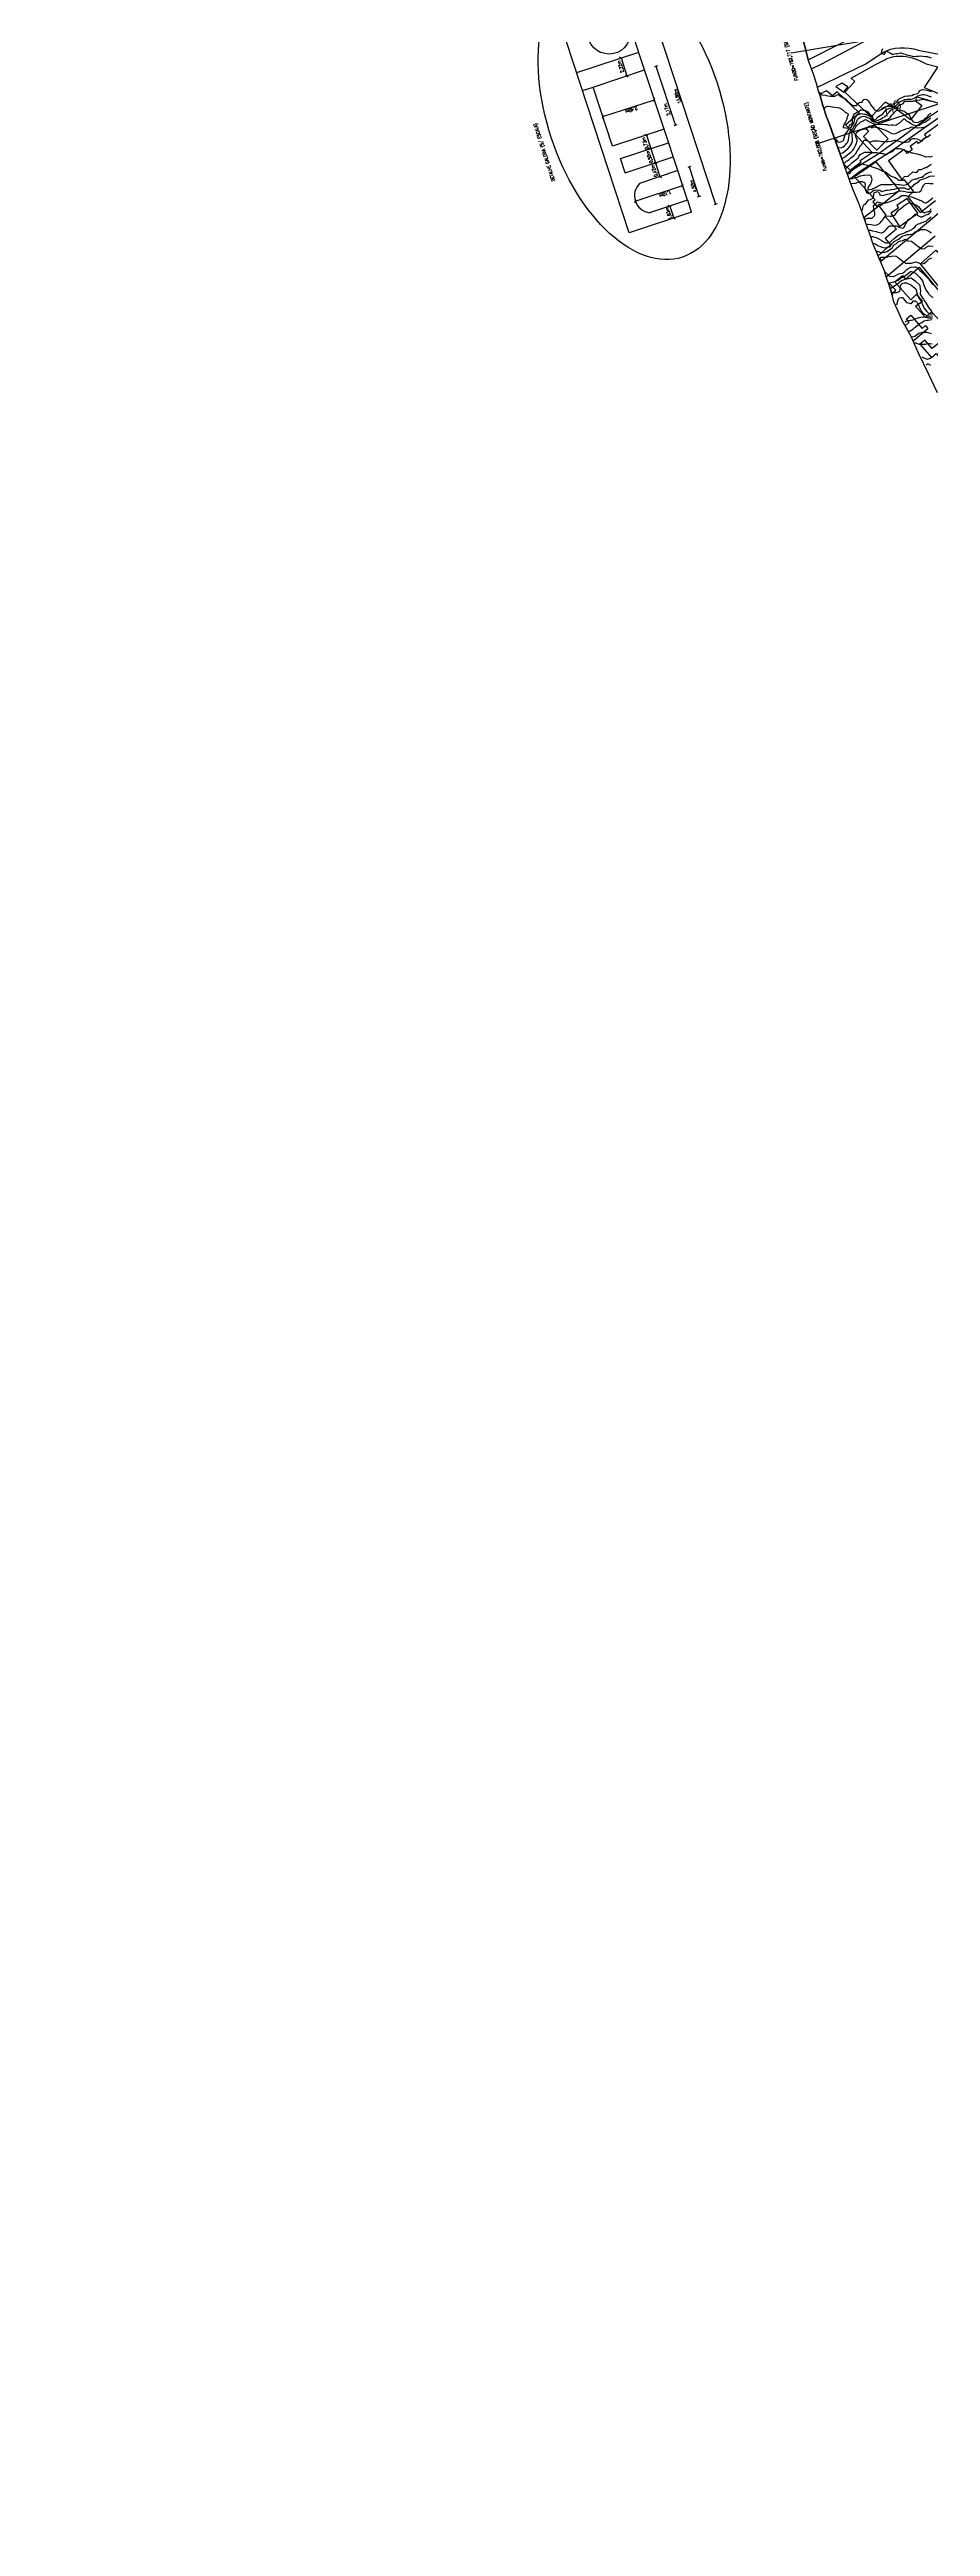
# Model space of a CAD drawing. Header units: metres. Extents: x 318500 to 325275, y 7408834 to 7428799.
# Drawn here: x 321011 to 321415, y 7422372 to 7423507 of the extents above; entities that cross this region are included whole.
import ezdxf
from ezdxf.enums import TextEntityAlignment as Align

# ---------------------------------------------------------------- set-up
doc = ezdxf.new("R2010")
doc.units = ezdxf.units.M
doc.header["$MEASUREMENT"] = 0
doc.linetypes.add('CONTINUO', pattern=[0])
for name, color, linetype in [('Area', 45, 'Continuous'), ('Cotas', 45, 'Continuous'), ('Curvas de Nivel 1m', 11, 'Continuous'), ('Curvas de Nivel 5m', 15, 'Continuous'), ('DETALHES', 45, 'Continuous'), ('Edificações', 30, 'Continuous'), ('TEXTO', 45, 'Continuous'), ('Vias Primárias', 230, 'Continuous'), ('Vias Secundárias', 230, 'Continuous')]:
    doc.layers.add(name, color=color, linetype=linetype)
doc.styles.add('ROMANS', font='romans', dxfattribs={"height": 0.2})
doc.styles.add('Style-STANDARD', font='STANDARD.shx')

msp = doc.modelspace()

# ---------------------------------------------------------------- linework, layer by layer
at = {"layer": 'Area'}
msp.add_lwpolyline([(321417.9, 7423349.4), (321413.8, 7423357.8), (321409.1, 7423367.6), (321405.9, 7423374.8), (321402.6, 7423380.9), (321401.8, 7423382.2), (321400.3, 7423385.7), (321397.9, 7423391.1), (321397.3, 7423393.6), (321395.5, 7423399.1), (321394.2, 7423402.9), (321393.6, 7423405.2), (321388.3, 7423417.8), (321387.5, 7423420.3), (321385.1, 7423427), (321382.2, 7423435.5), (321380.7, 7423438.7), (321379.1, 7423442.7), (321369.5, 7423469.2), (321367.9, 7423473.6), (321367, 7423475.8), (321365.3, 7423480.9), (321364.2, 7423485.3), (321363.3, 7423487.5), (321362.5, 7423491), (321361.3, 7423494.8), (321358.7, 7423501.8), (321357.8, 7423505.6), (321356.2, 7423511.5)], dxfattribs=at)
at = {"layer": 'Curvas de Nivel 1m', "flags": 128}
for points, elevation in [([(321392.6, 7423506.9), (321392.2, 7423505.8), (321392, 7423504.9), (321393.1, 7423504.4), (321393.6, 7423504.4), (321393.8, 7423504.9), (321394.3, 7423505.8), (321395.1, 7423505.5), (321396.3, 7423504.9), (321397.1, 7423504.5), (321397.5, 7423504.5), (321399.1, 7423504.7), (321399.2, 7423504.7), (321399.6, 7423504.8), (321400.9, 7423505), (321401.1, 7423505), (321401.8, 7423504.8), (321403.1, 7423504.4), (321403.6, 7423504.2), (321405.1, 7423503.9), (321406.2, 7423503.6), (321407.1, 7423503.4), (321408.3, 7423503.5), (321409.1, 7423503.6), (321410.1, 7423503.7), (321411.1, 7423503.6), (321412.3, 7423503.4), (321413.1, 7423503.3), (321414.9, 7423502.8)], 768), ([(321363.7, 7423487.1), (321364.5, 7423486.1), (321364.9, 7423485.8), (321366.6, 7423485.6), (321366.9, 7423485.5), (321368.9, 7423485.2), (321370.9, 7423485.2), (321372.2, 7423485.9), (321372.9, 7423485.6), (321373.5, 7423485.2), (321374.3, 7423484.6), (321374.9, 7423484.4), (321375.7, 7423484), (321376.6, 7423483.1), (321376.8, 7423482.8), (321378.8, 7423481.1), (321378.8, 7423481), (321378.9, 7423481), (321380.8, 7423480.9), (321380.9, 7423481), (321380.9, 7423481.1), (321381.8, 7423482.1), (321382.8, 7423482.4), (321383.3, 7423482.5), (321383.7, 7423483), (321384.1, 7423483.7), (321384.9, 7423483.9), (321385.5, 7423483.7), (321386.1, 7423483), (321386.8, 7423482), (321387.5, 7423481), (321388.8, 7423479.2), (321389, 7423478.9), (321390.8, 7423478.4), (321391.9, 7423478.9), (321392.3, 7423479.4), (321392.8, 7423479.8), (321393.5, 7423480.2), (321394.8, 7423480.6), (321395.1, 7423480.6), (321396.8, 7423480.6), (321397, 7423480.6), (321397.2, 7423480.8), (321397.9, 7423481.8), (321398.8, 7423482.2), (321399.2, 7423482.4), (321399.5, 7423482.8), (321399.9, 7423483.7), (321400.9, 7423484.3), (321402, 7423484.8), (321402.6, 7423485.1), (321402.9, 7423485.2), (321404.3, 7423485.3), (321404.9, 7423485.3), (321406.1, 7423485.5), (321406.9, 7423485.9), (321407.4, 7423486.2), (321408.9, 7423486.5), (321409.2, 7423486.7), (321409.8, 7423487.8), (321410.9, 7423488.2), (321411.3, 7423488.2), (321412.9, 7423488), (321413.8, 7423487.7), (321414.9, 7423487.3)], 769), ([(321371.2, 7423465.6), (321371.9, 7423464.6), (321372.6, 7423464.1), (321373.4, 7423464.3), (321374.6, 7423464.8), (321374.8, 7423464.9), (321374.9, 7423465.1), (321375, 7423465.5), (321375.4, 7423467.1), (321375.7, 7423468), (321376.6, 7423469.1), (321376.6, 7423469.1), (321376.7, 7423469.2), (321377.6, 7423470.2), (321378.4, 7423471.1), (321378.6, 7423471.2), (321378.7, 7423471.4), (321379.7, 7423473.1), (321379.9, 7423473.9), (321380.1, 7423475.1), (321380.3, 7423475.5), (321380.8, 7423476.2), (321381.3, 7423476.6), (321382.1, 7423477), (321382.8, 7423477.2), (321384.3, 7423477), (321384.8, 7423476.9), (321386.1, 7423476.3), (321386.8, 7423476), (321387.3, 7423475.6), (321387.5, 7423475), (321388, 7423474.2), (321388.7, 7423473.9), (321389.8, 7423473.9), (321390.7, 7423474.2), (321392, 7423474.9), (321392.7, 7423475.3), (321393.7, 7423475.9), (321394.8, 7423476.8), (321394.8, 7423476.8), (321394.8, 7423476.9), (321395.7, 7423477.9), (321396.6, 7423478.9), (321396.7, 7423478.9), (321396.8, 7423479), (321398.2, 7423479.5), (321398.8, 7423479.7), (321399.6, 7423480), (321400.2, 7423480.8), (321400.5, 7423481.2), (321400.8, 7423481.3), (321401.9, 7423481.7), (321402.7, 7423482.8), (321402.9, 7423482.9), (321403, 7423482.9), (321404.9, 7423482.9), (321406.6, 7423482.9), (321406.9, 7423483), (321407.3, 7423483.1), (321408.9, 7423483.4), (321409.8, 7423483.6), (321410.9, 7423483.8), (321411.9, 7423483.7), (321412.9, 7423483.4), (321414.4, 7423483.1), (321414.9, 7423483)], 771), ([(321372.4, 7423461.6), (321372.6, 7423461.5), (321374, 7423461.7), (321374.6, 7423462), (321375.2, 7423462.5), (321375.9, 7423463.1), (321376.2, 7423463.5), (321376.6, 7423464), (321377, 7423464.7), (321377.1, 7423465.1), (321377.3, 7423466.4), (321377.4, 7423467.1), (321377.6, 7423468.2), (321377.8, 7423469.1), (321378.1, 7423469.6), (321378.7, 7423470.1), (321379.2, 7423470.6), (321379.5, 7423471.1), (321380.7, 7423473), (321380.8, 7423473.1), (321381.3, 7423474.5), (321381.7, 7423475), (321382.3, 7423475.5), (321382.8, 7423475.8), (321383.8, 7423476), (321384.8, 7423475.9), (321385.4, 7423475.6), (321386.7, 7423475.1), (321386.8, 7423475), (321386.8, 7423475), (321387.6, 7423473.9), (321388.7, 7423473.4), (321390.5, 7423473.1), (321390.7, 7423473.2), (321391.2, 7423473.4), (321392.7, 7423473.9), (321394.3, 7423474.4), (321394.7, 7423474.5), (321395, 7423474.6), (321395.4, 7423474.9), (321396.1, 7423475.5), (321396.8, 7423476.4), (321397, 7423476.6), (321397.2, 7423476.8), (321398.8, 7423478.5), (321399, 7423478.6), (321400.3, 7423478.8), (321400.7, 7423478.9), (321400.8, 7423478.9), (321400.9, 7423478.9), (321401.1, 7423478.8), (321402.4, 7423478.4), (321402.8, 7423478.2), (321404.6, 7423476.9), (321404.8, 7423476.8), (321404.8, 7423476.7), (321404.8, 7423476.7), (321405.8, 7423474.7), (321406.7, 7423473.5), (321407.3, 7423473.3), (321408.7, 7423473.2), (321409.4, 7423473.4), (321410.7, 7423474), (321411.2, 7423474.2), (321411.9, 7423474.6), (321412.3, 7423475.1), (321412.8, 7423475.4), (321413.4, 7423476), (321413.9, 7423476.6), (321414.3, 7423477.1), (321414.8, 7423477.5)], 772), ([(321373.4, 7423459.1), (321373.5, 7423459.1), (321374.4, 7423459.3), (321374.5, 7423459.3), (321375.4, 7423460), (321376.5, 7423460.9), (321376.7, 7423461), (321376.8, 7423461.1), (321377.6, 7423462), (321378.3, 7423463.1), (321378.4, 7423463.3), (321378.6, 7423463.7), (321379, 7423464.7), (321379, 7423465.1), (321379, 7423465.5), (321378.8, 7423467.1), (321378.7, 7423469.1), (321378.7, 7423469.1), (321379.8, 7423469.9), (321380.4, 7423471.1), (321380.7, 7423471.6), (321382.3, 7423473), (321382.5, 7423473.3), (321382.7, 7423473.5), (321383.8, 7423473.9), (321384.7, 7423474.5), (321385.3, 7423474.4), (321386.7, 7423473.5), (321387, 7423473.3), (321387.7, 7423473), (321388.4, 7423472.7), (321388.7, 7423472.6), (321389.1, 7423472.5), (321390.7, 7423472.3), (321392.2, 7423472.4), (321392.7, 7423472.4), (321394.1, 7423472.3), (321394.7, 7423472.2), (321395.6, 7423472), (321396.7, 7423472.1), (321397.5, 7423472.1), (321398.7, 7423472), (321399.3, 7423472.2), (321400.3, 7423472.8), (321400.6, 7423473), (321400.7, 7423473.1), (321402.5, 7423474.8), (321402.7, 7423474.8), (321402.7, 7423474.8), (321402.8, 7423474.8), (321403.8, 7423473.8), (321404.7, 7423473.4), (321405.7, 7423472.7), (321406.7, 7423472.1), (321407.5, 7423471.9), (321408.7, 7423471.8), (321409.4, 7423472), (321410.5, 7423472.7), (321410.7, 7423472.8), (321412, 7423473.3), (321412.7, 7423473.7), (321413.9, 7423474.6), (321414.3, 7423475), (321414.8, 7423475.3)], 773), ([(321374.2, 7423456.8), (321374.6, 7423456.9), (321374.6, 7423456.9), (321374.7, 7423457), (321374.9, 7423457.1), (321375.9, 7423457.8), (321376.5, 7423458.2), (321377, 7423458.6), (321377.6, 7423459.1), (321378.1, 7423459.5), (321378.5, 7423459.9), (321379.1, 7423460.5), (321379.5, 7423461.1), (321380.5, 7423463), (321380.5, 7423463.1), (321380.5, 7423463.1), (321380.6, 7423463.2), (321381, 7423464.7), (321381, 7423465.1), (321381, 7423465.5), (321380.6, 7423466.2), (321380.4, 7423466.8), (321380.3, 7423467.1), (321380.3, 7423467.4), (321380.6, 7423468.2), (321381, 7423468.7), (321381.4, 7423469), (321382.2, 7423469.6), (321382.7, 7423469.8), (321383.6, 7423470.1), (321384.7, 7423470.3), (321385.2, 7423470.5), (321386.3, 7423471), (321386.7, 7423471.1), (321386.8, 7423471.1), (321388.7, 7423471.1), (321390.5, 7423470.9), (321390.7, 7423470.9), (321390.7, 7423470.9), (321392.7, 7423470.1), (321394, 7423469.6), (321394.7, 7423469.3), (321395.5, 7423468.9), (321396.7, 7423468.3), (321397.8, 7423468), (321398.7, 7423468.1), (321400, 7423468.8), (321400.4, 7423469.1), (321400.7, 7423469.2), (321401.8, 7423469.6), (321402.7, 7423470), (321403.3, 7423470.2), (321404.7, 7423470.6), (321404.8, 7423470.6), (321405, 7423470.7), (321406.3, 7423471.1), (321406.7, 7423471), (321408.6, 7423470.7), (321408.7, 7423470.7), (321410.6, 7423470.8), (321410.7, 7423470.8), (321412.2, 7423471.1), (321412.7, 7423471.4), (321413.3, 7423472), (321414.3, 7423472.6), (321414.7, 7423472.9)], 774), ([(321376, 7423452.1), (321376.1, 7423452.1), (321376.4, 7423452.7), (321376.6, 7423452.9), (321376.8, 7423453.1), (321377.7, 7423453.8), (321378.5, 7423454.5), (321378.8, 7423454.7), (321379.2, 7423455.1), (321380.5, 7423456.1), (321381.5, 7423457), (321381.9, 7423457.6), (321382.5, 7423458.5), (321382.8, 7423458.7), (321383.4, 7423459), (321384.2, 7423459.4), (321384.5, 7423459.5), (321386, 7423459.5), (321386.5, 7423459.5), (321388.1, 7423459.4), (321388.5, 7423459.4), (321390.1, 7423459.4), (321390.5, 7423459.3), (321392.4, 7423459), (321392.5, 7423459), (321393, 7423458.9), (321394.5, 7423458.5), (321394.8, 7423458.6), (321395.1, 7423458.9), (321396, 7423459.4), (321396.5, 7423459.6), (321397.4, 7423460), (321398.1, 7423460.8), (321398.6, 7423461.2), (321399.1, 7423461.3), (321400.6, 7423461.3), (321402.2, 7423460.8), (321402.6, 7423460.6), (321402.9, 7423460.4), (321404.5, 7423459.8), (321406, 7423459.3), (321406.5, 7423459.2), (321408.4, 7423458.8), (321408.5, 7423458.8), (321409.1, 7423458.7), (321410.5, 7423458.2), (321411.3, 7423457.9), (321412.5, 7423457.5), (321413.6, 7423457.6), (321414.5, 7423457.5), (321415.5, 7423457.7)], 776), ([(321376.8, 7423449.8), (321377.1, 7423449.7), (321377.7, 7423449.8), (321378.4, 7423450.8), (321378.7, 7423451.1), (321379.6, 7423451.9), (321380.3, 7423453.1), (321380.4, 7423453.2), (321380.5, 7423453.2), (321381.9, 7423453.6), (321382.5, 7423454.1), (321383.2, 7423454.3), (321384.5, 7423453.9), (321385.9, 7423453.6), (321386.5, 7423453.4), (321387.5, 7423453), (321388.4, 7423452.7), (321388.8, 7423452.6), (321390.4, 7423452.1), (321392.2, 7423451.1), (321392.4, 7423451), (321392.7, 7423450.9), (321394, 7423450.5), (321394.4, 7423450.3), (321396.2, 7423448.9), (321396.4, 7423448.7), (321396.6, 7423448.6), (321398.4, 7423447.9), (321400.3, 7423446.8), (321400.4, 7423446.7), (321400.4, 7423446.7), (321401.2, 7423446.8), (321401.9, 7423447.2), (321402.4, 7423448.2), (321402.8, 7423448.4), (321404.4, 7423448.6), (321404.5, 7423448.6), (321404.6, 7423448.7), (321406.4, 7423450.4), (321406.6, 7423450.5), (321408.4, 7423450.3), (321408.7, 7423450.7), (321409.5, 7423451.6), (321410.4, 7423451.7), (321411.2, 7423451.9), (321412.4, 7423452.6), (321412.5, 7423452.6), (321412.6, 7423452.6), (321413.8, 7423453.3), (321414.5, 7423453.7), (321415.1, 7423454)], 777), ([(321377.6, 7423447.5), (321378.3, 7423447.3), (321378.4, 7423447.3), (321379.7, 7423447.8), (321380.4, 7423448), (321381.2, 7423448.2), (321382.4, 7423448.7), (321382.7, 7423448.8), (321384, 7423449), (321384.3, 7423449.1), (321384.4, 7423449.1), (321384.5, 7423449.1), (321386.4, 7423449.2), (321386.6, 7423449.2), (321387.1, 7423449), (321387.7, 7423447.7), (321387.8, 7423447), (321387.5, 7423445.8), (321387.1, 7423445), (321386.3, 7423443.8), (321386, 7423443), (321386, 7423442.7), (321386.3, 7423442.4), (321388.2, 7423442.8), (321388.3, 7423442.9), (321388.4, 7423442.9), (321388.6, 7423442.9), (321389.7, 7423443.5), (321390.3, 7423443.9), (321392.1, 7423444.7), (321392.3, 7423444.8), (321394.3, 7423444.8), (321394.3, 7423444.8), (321394.4, 7423444.8), (321396.3, 7423444.8), (321397, 7423444.8), (321398.1, 7423445), (321398.3, 7423445), (321399.7, 7423444.8), (321400.3, 7423444.7), (321400.3, 7423444.7), (321400.4, 7423444.7), (321402.3, 7423444.5), (321403.7, 7423444.7), (321404.1, 7423445), (321404.3, 7423445.2), (321405.2, 7423445.9), (321406.1, 7423446.7), (321406.2, 7423446.9), (321406.4, 7423446.9), (321407.8, 7423447.3), (321408.4, 7423447.4), (321409.3, 7423447.8), (321410.4, 7423448.1), (321410.8, 7423448.2), (321411.4, 7423448.6), (321412.4, 7423449.5), (321413.1, 7423449.9), (321414.4, 7423450.4), (321415.2, 7423450.6)], 778), ([(321378.3, 7423445.2), (321378.3, 7423445.2), (321380, 7423445.4), (321380.3, 7423445.4), (321381.5, 7423445.9), (321382.4, 7423446.1), (321383.3, 7423446.1), (321384.4, 7423445.7), (321384.8, 7423445), (321384.6, 7423443.3), (321384.6, 7423443), (321385, 7423441.7), (321385.5, 7423441), (321386.3, 7423440.6), (321387.1, 7423441), (321388.3, 7423441.8), (321389.2, 7423442.1), (321390.3, 7423442.3), (321391.4, 7423442.1), (321392.3, 7423441.6), (321393.4, 7423441.8), (321394.3, 7423442.1), (321395, 7423442.2), (321396.3, 7423442.4), (321396.7, 7423442.5), (321398.3, 7423442.7), (321398.4, 7423442.8), (321398.5, 7423442.8), (321400.3, 7423443.3), (321401.8, 7423443.3), (321402.3, 7423443.2), (321402.8, 7423443.2), (321403.9, 7423442.7), (321404.3, 7423442.6), (321404.8, 7423442.7), (321406.3, 7423443.8), (321406.8, 7423444.3), (321407.1, 7423444.7), (321407.7, 7423445.3), (321408.4, 7423445.6), (321409.1, 7423446), (321409.8, 7423446.7), (321410.1, 7423446.9), (321410.4, 7423447), (321411.6, 7423447.4), (321412.4, 7423447.7), (321413.1, 7423447.9), (321414.4, 7423448.6), (321414.4, 7423448.6), (321414.4, 7423448.6), (321416.4, 7423448.7)], 779), ([(321384.8, 7423429), (321385.1, 7423429.1), (321385.8, 7423429.3), (321386.1, 7423429.4), (321387.8, 7423429.3), (321388.1, 7423429.5), (321388.8, 7423430.3), (321389.2, 7423430.9), (321389.1, 7423432), (321388.8, 7423432.9), (321388.5, 7423434.7), (321388.5, 7423434.9), (321389.3, 7423435.8), (321390.2, 7423436.7), (321390.4, 7423436.8), (321392.2, 7423436.3), (321392.9, 7423436.2), (321394.2, 7423436.4), (321394.6, 7423436.5), (321395.7, 7423436.9), (321396.1, 7423437), (321396.2, 7423437), (321396.5, 7423437.1), (321398.2, 7423437.7), (321400, 7423438.6), (321400.3, 7423438.7), (321400.3, 7423438.8), (321400.3, 7423438.8), (321401.4, 7423439.7), (321402.3, 7423439.8), (321403.4, 7423439.7), (321404.3, 7423439.5), (321405.9, 7423439.1), (321406.3, 7423439), (321407.1, 7423438.7), (321408.3, 7423438.2), (321409.3, 7423437.7), (321410.2, 7423437.4), (321410.8, 7423437.2), (321411.8, 7423436.6), (321412.2, 7423436.4), (321412.5, 7423436.4), (321413, 7423436.6), (321413.7, 7423437.1), (321414.2, 7423437.5), (321415.7, 7423438.6)], 781), ([(321385.6, 7423426.6), (321386.1, 7423426.6), (321387.5, 7423426.4), (321388.1, 7423426.3), (321388.9, 7423426.1), (321390.1, 7423426.3), (321391.3, 7423426.9), (321391.7, 7423427.3), (321392.1, 7423427.8), (321392.6, 7423428.4), (321393, 7423428.9), (321393.5, 7423429.5), (321394.1, 7423430.2), (321394.6, 7423430.4), (321396.2, 7423430.3), (321396.8, 7423430.2), (321398.2, 7423430.7), (321398.2, 7423430.7), (321398.3, 7423430.8), (321398.6, 7423431.2), (321399.8, 7423432.8), (321399.9, 7423433), (321400.2, 7423433.2), (321401.1, 7423433.8), (321402.2, 7423434.7), (321402.3, 7423434.7), (321402.3, 7423434.8), (321403.4, 7423435.6), (321404.2, 7423436.2), (321404.6, 7423436.3), (321406.2, 7423436.1), (321407.2, 7423435.8), (321408.2, 7423435.3), (321409.1, 7423434.7), (321410.2, 7423433.2), (321410.5, 7423432.7), (321411.4, 7423431.9), (321412.2, 7423431.9), (321412.7, 7423432.1), (321414.2, 7423432.5), (321414.3, 7423432.6), (321415, 7423433.8)], 782), ([(321386.4, 7423423.9), (321386.6, 7423423.9), (321387.2, 7423423.8), (321388.1, 7423423.6), (321389.8, 7423423.2), (321390.1, 7423423.1), (321390.8, 7423422.9), (321392, 7423422.6), (321392.4, 7423422.6), (321393, 7423422.9), (321393.6, 7423423.3), (321394.1, 7423423.8), (321394.6, 7423424.4), (321395, 7423424.9), (321395.5, 7423425.5), (321396.1, 7423425.9), (321397.2, 7423425.9), (321398.1, 7423425.9), (321399, 7423425.8), (321400.1, 7423425.3), (321401.9, 7423424.8), (321402.1, 7423424.7), (321402.1, 7423424.7), (321402.2, 7423424.8), (321402.5, 7423425.1), (321403.4, 7423426.8), (321403.7, 7423427.2), (321404.1, 7423428.3), (321404.3, 7423428.6), (321404.5, 7423428.7), (321405.6, 7423429.3), (321406.1, 7423429.6), (321406.7, 7423430.2), (321407.1, 7423430.7), (321407.6, 7423431.2), (321408.2, 7423431.4), (321408.4, 7423431), (321408.6, 7423430.7), (321410.1, 7423429.9), (321410.8, 7423430), (321412, 7423430.6), (321412.2, 7423430.7), (321413.6, 7423431.2), (321414.2, 7423431.6), (321415.1, 7423432.6)], 783), ([(321387.3, 7423421), (321388, 7423421), (321388, 7423421), (321388.1, 7423420.9), (321390, 7423420.3), (321391, 7423419.9), (321392, 7423419.3), (321392.2, 7423419.1), (321392.4, 7423418.9), (321394, 7423418.1), (321394.9, 7423418), (321396, 7423418.3), (321396.3, 7423418.5), (321396.6, 7423418.8), (321398, 7423420), (321398.9, 7423420.8), (321399.5, 7423421.3), (321400, 7423421.6), (321400.9, 7423422), (321402, 7423422.4), (321402.4, 7423422.5), (321403, 7423422.8), (321403.6, 7423423.2), (321404.1, 7423423.3), (321405.1, 7423423.7), (321406.1, 7423424.2), (321406.4, 7423424.4), (321406.8, 7423424.7), (321407.4, 7423425.3), (321408.1, 7423426.1), (321409.1, 7423426.7), (321409.8, 7423426.9), (321410.1, 7423427), (321411.3, 7423427.5), (321412.1, 7423427.8), (321412.7, 7423428), (321413.3, 7423428.6), (321413.7, 7423429.1), (321414.1, 7423429.4), (321414.9, 7423429.9)], 784), ([(321390.3, 7423414), (321390.3, 7423414.2), (321390.7, 7423414.1), (321391.9, 7423413.7), (321392.7, 7423413.6), (321393.9, 7423413.8), (321394.7, 7423414.1), (321395.9, 7423414.9), (321395.9, 7423414.9), (321395.9, 7423414.9), (321397.1, 7423415.7), (321397.7, 7423416.8), (321397.8, 7423417), (321398, 7423417.1), (321399.1, 7423417.7), (321400, 7423418.6), (321400.1, 7423418.7), (321400.4, 7423418.8), (321401.7, 7423419.1), (321402, 7423419.2), (321403, 7423419.7), (321404, 7423419.1), (321404.2, 7423419), (321406, 7423418.8), (321406.1, 7423418.7), (321408, 7423417.1), (321408.5, 7423416.7), (321410, 7423415.7), (321410.6, 7423415.3), (321412, 7423415.5), (321412.6, 7423416), (321413.6, 7423416.6), (321413.9, 7423416.7), (321414, 7423416.7), (321415.9, 7423416.6)], 786), ([(321392.1, 7423409.3), (321391.7, 7423411.2), (321391.9, 7423411.5), (321393.3, 7423411.5), (321393.9, 7423411.5), (321395.1, 7423411.6), (321395.9, 7423411.8), (321396.8, 7423412), (321397.9, 7423412.1), (321398.9, 7423411.9), (321399.9, 7423411.3), (321400.6, 7423410.8), (321401.9, 7423409.6), (321402.4, 7423409.3), (321403.4, 7423408.7), (321403.8, 7423408.6), (321403.9, 7423408.7), (321403.9, 7423408.7), (321405.9, 7423408.7), (321405.9, 7423408.7), (321406, 7423408.7), (321407.3, 7423409.2), (321407.9, 7423409.3), (321408.4, 7423409.2), (321409.6, 7423408.7), (321409.9, 7423408.5), (321410.1, 7423408.4), (321411.5, 7423408.6), (321411.9, 7423408.8), (321412.9, 7423409.6), (321413.9, 7423410.6), (321415.3, 7423411.2)], 787), ([(321393.9, 7423404.6), (321394, 7423404.5), (321395.8, 7423402.8), (321397.7, 7423402.7), (321397.8, 7423402.7), (321398, 7423402.8), (321399.8, 7423403.7), (321400.6, 7423404), (321401.8, 7423404.2), (321402.7, 7423404.8), (321403.2, 7423405.3), (321403.8, 7423405.9), (321404.3, 7423406.2), (321405.3, 7423406.7), (321405.7, 7423406.9), (321405.8, 7423406.9), (321407.5, 7423407), (321407.8, 7423407), (321408.4, 7423406.7), (321409.8, 7423405.4), (321410.7, 7423404.6), (321411.3, 7423404.1), (321411.8, 7423403.6), (321412.7, 7423402.6), (321413.8, 7423401.4), (321414.4, 7423400.6), (321415.7, 7423398.9)], 788), ([(321395.3, 7423400.1), (321395.7, 7423399.8), (321396.7, 7423399.9), (321397.8, 7423400.2), (321398.2, 7423400.3), (321399.4, 7423400.8), (321399.8, 7423401), (321400.7, 7423401.8), (321401.8, 7423402.3), (321402.1, 7423402.4), (321402.8, 7423402.8), (321403.8, 7423403.5), (321405.2, 7423404.7), (321405.5, 7423405), (321405.8, 7423405), (321406.8, 7423404.7), (321407.8, 7423404.1), (321408.5, 7423403.4), (321409.3, 7423402.7), (321409.8, 7423402.2), (321410.9, 7423400.6), (321411.6, 7423398.7), (321411.7, 7423398.6), (321411.7, 7423398.6), (321411.7, 7423398.4), (321412.5, 7423396.6), (321413.7, 7423394.8), (321413.8, 7423394.6), (321415.7, 7423392.9)], 789), ([(321397.3, 7423394), (321397.5, 7423395.1), (321397.7, 7423395.3), (321399.2, 7423395.3), (321399.7, 7423395.4), (321400.6, 7423395.9), (321400.8, 7423396.8), (321400.9, 7423397.6), (321401, 7423398.8), (321401.3, 7423399.2), (321401.7, 7423399.5), (321402.8, 7423399.7), (321403.7, 7423399.7), (321405.6, 7423398.9), (321405.7, 7423398.8), (321405.8, 7423398.7), (321407.7, 7423397.1), (321407.9, 7423396.9), (321408, 7423396.7), (321408, 7423396.4), (321408.6, 7423394.7), (321409.1, 7423393.2), (321409.3, 7423392.7), (321409.4, 7423392.5), (321409.6, 7423392.2), (321410.3, 7423391.3), (321410.6, 7423390.6), (321411.3, 7423389), (321411.4, 7423388.6), (321411.6, 7423388.3), (321412.9, 7423386.6), (321413.6, 7423386), (321414.6, 7423385.6), (321415.6, 7423385.5)], 791), ([(321399.2, 7423389.7), (321399.6, 7423390.8), (321399.6, 7423391.1), (321400, 7423392.4), (321400.5, 7423392.8), (321401.4, 7423393), (321401.7, 7423393), (321402, 7423392.8), (321402.7, 7423391.8), (321403.6, 7423390.8), (321403.7, 7423390.8), (321403.8, 7423390.7), (321405.6, 7423390.3), (321406, 7423390.3), (321406.3, 7423390.7), (321406.8, 7423391.5), (321407.6, 7423391.5), (321408.1, 7423391.2), (321408.5, 7423390.7), (321409.4, 7423388.9), (321409.5, 7423388.7), (321409.6, 7423388.5), (321410.5, 7423386.6), (321410.9, 7423386), (321411.6, 7423385.6), (321413.3, 7423384.6), (321413.5, 7423384.5), (321413.7, 7423384.5), (321415.5, 7423384.6)], 792), ([(321403, 7423381.8), (321403.5, 7423382.2), (321404, 7423382.3), (321405.5, 7423382.6), (321405.6, 7423382.6), (321406, 7423382.7), (321407.2, 7423383), (321407.5, 7423383.2), (321408.6, 7423383.6), (321409.5, 7423383.8), (321410.2, 7423384), (321411.5, 7423384.2), (321412.1, 7423384.1), (321413.5, 7423383.7), (321414.5, 7423383.7), (321415.5, 7423383.7)], 793), ([(321404.9, 7423377.8), (321405.5, 7423377.8), (321406, 7423378.1), (321406.7, 7423378.7), (321407.1, 7423379.1), (321407.5, 7423379.3), (321409.1, 7423380.7), (321409.3, 7423380.8), (321409.5, 7423380.9), (321410.6, 7423381.6), (321411.5, 7423382.2), (321411.8, 7423382.3), (321413, 7423382.6), (321413.5, 7423382.7), (321413.5, 7423382.7), (321415.2, 7423382.9)], 794), ([(321407.5, 7423372.4), (321407.7, 7423372.3), (321409.4, 7423371.7), (321410.4, 7423371.6), (321411.4, 7423371.6), (321412.3, 7423371.7), (321413.4, 7423371.9), (321414.1, 7423371.9), (321415.4, 7423371.8)], 796), ([(321410.7, 7423365.8), (321411.3, 7423365.5), (321413.1, 7423364.8), (321413.3, 7423364.8), (321414.6, 7423365.3), (321415.3, 7423365.8)], 797), ([(321412.6, 7423362), (321413.2, 7423362.7), (321413.3, 7423362.7), (321413.5, 7423362.6), (321414.7, 7423362.1)], 798)]:
    msp.add_lwpolyline(points, dxfattribs=dict(at, elevation=elevation))
at = {"layer": 'Curvas de Nivel 5m', "flags": 128}
for points, elevation in [([(321366, 7423479.7), (321366.4, 7423480), (321366.8, 7423480.3), (321367.5, 7423480.6), (321368.8, 7423480.5), (321369.7, 7423480.3), (321370.8, 7423480.2), (321372, 7423480), (321372.8, 7423479.8), (321374, 7423479.2), (321374.5, 7423478.8), (321374.8, 7423478.6), (321375.6, 7423477.9), (321376.8, 7423477.2), (321376.8, 7423477.1), (321376.9, 7423476.9), (321376.8, 7423476.4), (321376.4, 7423475.1), (321376.3, 7423474.7), (321375.6, 7423473.1), (321374.7, 7423471.5), (321374.6, 7423471.1), (321374.7, 7423470.9), (321375.1, 7423470.8), (321376.7, 7423470.6), (321377, 7423470.8), (321377.2, 7423471.1), (321377.7, 7423472.1), (321378.7, 7423472.6), (321379, 7423473.1), (321378.9, 7423475), (321378.9, 7423475.1), (321379.4, 7423476.4), (321379.9, 7423477.1), (321380.8, 7423477.8), (321382.6, 7423478.8), (321382.8, 7423478.9), (321382.9, 7423478.9), (321384.8, 7423478.7), (321385.9, 7423478.1), (321386.7, 7423477), (321386.7, 7423477), (321386.8, 7423476.9), (321387.9, 7423476.1), (321388.2, 7423475), (321388.4, 7423474.6), (321388.7, 7423474.4), (321389.2, 7423474.5), (321389.9, 7423474.9), (321390.2, 7423475.5), (321390.8, 7423475.9), (321392.6, 7423476.9), (321392.8, 7423477.1), (321394.4, 7423478.9), (321394.6, 7423479.1), (321394.8, 7423479.2), (321396, 7423479.7), (321396.8, 7423479.8), (321397.6, 7423480.1), (321398.8, 7423480.8), (321399.8, 7423481.8), (321400.8, 7423482.8), (321400.9, 7423482.8), (321400.9, 7423482.8), (321402.9, 7423483.7), (321404, 7423483.9), (321404.9, 7423483.9), (321405.7, 7423483.9), (321406.9, 7423484.1), (321407.9, 7423484.7), (321408.5, 7423485.1), (321408.9, 7423485.3), (321409.9, 7423485.7), (321410.9, 7423485.9), (321411.7, 7423485.9), (321412.9, 7423485.6), (321413.6, 7423485.4), (321414.9, 7423484.9)], 770), ([(321375.2, 7423454.4), (321375.3, 7423454.6), (321375.6, 7423454.9), (321376.2, 7423455.4), (321376.5, 7423455.6), (321377.4, 7423456.2), (321378.4, 7423457.1), (321378.5, 7423457.1), (321378.5, 7423457.2), (321379.5, 7423458.1), (321380.5, 7423459), (321381.3, 7423460.3), (321381.7, 7423461), (321382.6, 7423462.6), (321382.8, 7423462.8), (321383, 7423463), (321383.6, 7423464), (321384.3, 7423465), (321384.5, 7423465.1), (321384.6, 7423465.2), (321384.7, 7423465.1), (321385.1, 7423465), (321386.6, 7423464.4), (321387.2, 7423464.3), (321388.6, 7423464.7), (321388.8, 7423464.7), (321390.6, 7423464.8), (321390.8, 7423464.8), (321392.6, 7423464.5), (321393.1, 7423464.4), (321394.6, 7423464.3), (321395.1, 7423464.4), (321396.6, 7423464.6), (321396.8, 7423464.6), (321397.3, 7423464.8), (321398.3, 7423465.1), (321398.6, 7423465.1), (321399.6, 7423464.8), (321400.6, 7423464.4), (321401, 7423464.3), (321402.6, 7423464.2), (321403.2, 7423464.1), (321404.6, 7423464.3), (321404.9, 7423464.4), (321405.1, 7423464.7), (321405.8, 7423465.5), (321406.6, 7423465.9), (321407.4, 7423465.9), (321408.6, 7423465.6), (321410.4, 7423464.7), (321410.6, 7423464.6), (321410.7, 7423464.5), (321410.8, 7423464.7), (321411.6, 7423465.7), (321412.6, 7423466.3), (321412.9, 7423466.4), (321413.2, 7423466.6), (321414.6, 7423467.6)], 775), ([(321383.3, 7423433.2), (321383.5, 7423433.2), (321383.7, 7423434.1), (321384, 7423435.3), (321384.2, 7423435.6), (321385.1, 7423436.1), (321385.8, 7423437), (321386.2, 7423437.8), (321387.2, 7423437.9), (321388.3, 7423438.5), (321388.5, 7423438.7), (321388.6, 7423438.9), (321388.7, 7423440.6), (321388.9, 7423440.9), (321389.9, 7423441.4), (321390.3, 7423441.5), (321390.7, 7423441.4), (321391.1, 7423440.9), (321391.5, 7423440.1), (321392.3, 7423439.8), (321393.3, 7423439.9), (321394.3, 7423440.2), (321394.8, 7423440.3), (321396.3, 7423440.6), (321396.5, 7423440.6), (321397.6, 7423440.8), (321398.2, 7423440.9), (321398.3, 7423441), (321399.5, 7423441.6), (321400.3, 7423441.9), (321401.1, 7423441.9), (321402.3, 7423441.7), (321403.6, 7423441.4), (321404.3, 7423441.3), (321404.9, 7423441.3), (321406.3, 7423441.3), (321407.8, 7423441.2), (321408.3, 7423441.2), (321409.6, 7423441.4), (321410.3, 7423442), (321410.5, 7423442.5), (321410.6, 7423442.7), (321410.8, 7423443.2), (321411.6, 7423444.6), (321412, 7423445), (321412.3, 7423445.2), (321413.6, 7423445.4), (321414.4, 7423445.3), (321415.8, 7423445.2)], 780), ([(321388.5, 7423417.9), (321389.6, 7423417.4), (321390, 7423417.1), (321390.4, 7423416.9), (321392, 7423416.2), (321392.9, 7423415.9), (321394, 7423415.8), (321394.8, 7423416), (321396, 7423416.3), (321396.3, 7423416.5), (321396.5, 7423416.8), (321397.1, 7423417.7), (321398, 7423418.6), (321398.1, 7423418.7), (321398.3, 7423418.8), (321400, 7423419.8), (321400.6, 7423420.2), (321401.4, 7423420.8), (321401.7, 7423421.1), (321402, 7423421.2), (321403.2, 7423421.6), (321404, 7423421.8), (321404.9, 7423421.9), (321406, 7423422), (321406.6, 7423422.2), (321407.2, 7423422.7), (321407.6, 7423423.1), (321408.1, 7423423.3), (321409.1, 7423423.6), (321410.1, 7423424.1), (321410.5, 7423424.2), (321412.1, 7423424.2), (321412.7, 7423424), (321414.1, 7423423.3), (321414.9, 7423422.6)], 785), ([(321396.4, 7423396.8), (321396.5, 7423397.2), (321396.9, 7423397.6), (321397.7, 7423398.1), (321398.7, 7423398.8), (321399.3, 7423399.2), (321399.7, 7423399.4), (321400.5, 7423400), (321401.4, 7423400.8), (321401.6, 7423400.9), (321401.8, 7423401), (321403.1, 7423401.4), (321403.8, 7423401.6), (321404.7, 7423401.8), (321405.8, 7423402), (321407.6, 7423400.7), (321407.8, 7423400.5), (321409.7, 7423398.7), (321409.7, 7423398.6), (321409.7, 7423398.3), (321409.9, 7423396.8), (321409.9, 7423396.7), (321410, 7423396.4), (321409.9, 7423394.7), (321410.1, 7423394.2), (321411.2, 7423392.6), (321411.4, 7423392.4), (321411.6, 7423391.8), (321412.5, 7423390.6), (321413.5, 7423388.7), (321413.6, 7423388.6), (321413.6, 7423388.6), (321415.3, 7423386.6)], 790), ([(321406.3, 7423375), (321406.9, 7423375.2), (321407.4, 7423375.4), (321409.3, 7423376.7), (321409.4, 7423376.7), (321409.4, 7423376.7), (321411, 7423377.1), (321411.4, 7423377.1), (321413, 7423377.1), (321413.4, 7423377), (321415, 7423376.6)], 795)]:
    msp.add_lwpolyline(points, dxfattribs=dict(at, elevation=elevation))
at = {"layer": 'DETALHES'}
for p, q in [((321283.8, 7423497.2), (321273.1, 7423529.7)), ((321284.2, 7423533.4), (321316.3, 7423435.7)), ((321276.8, 7423422.7), (321244.7, 7423520.3)), ((321252.7, 7423496), (321281.1, 7423505.4)), ((321260.2, 7423489.4), (321283.8, 7423497.2)), ((321273.7, 7423502.4), (321272.3, 7423503)), ((321273, 7423502.7), (321275.7, 7423494.5)), ((321275.1, 7423494.9), (321276.3, 7423494)), ((321292.7, 7423470.1), (321283.8, 7423497.2)), ((321289.7, 7423499.1), (321288.3, 7423498.6)), ((321289, 7423498.9), (321297.9, 7423471.8)), ((321255.4, 7423487.8), (321260.2, 7423489.4)), ((321269.1, 7423462.3), (321260.2, 7423489.4)), ((321264.7, 7423475.9), (321288.3, 7423483.6)), ((321288.2, 7423482.8), (321288.3, 7423484.4)), ((321264.6, 7423475), (321264.7, 7423476.8)), ((321298.6, 7423472.1), (321297.2, 7423471.6)), ((321292.7, 7423470.1), (321269.1, 7423462.3)), ((321272.8, 7423456.6), (321294.8, 7423463.8)), ((321285.3, 7423467.1), (321283.9, 7423467.7)), ((321284.6, 7423467.4), (321290.8, 7423448.4)), ((321287.3, 7423460.9), (321285.9, 7423461.4)), ((321299, 7423451.1), (321292.7, 7423470.1)), ((321274.9, 7423450.1), (321272.8, 7423456.6)), ((321274.9, 7423450.1), (321296.9, 7423457.4)), ((321299, 7423451.1), (321281.5, 7423445.3)), ((321289.5, 7423454.4), (321288.1, 7423454.9)), ((321290.2, 7423448.8), (321291.5, 7423448)), ((321303.4, 7423437.6), (321299, 7423451.1)), ((321304.9, 7423453), (321303.5, 7423452.6)), ((321304.2, 7423452.8), (321308.6, 7423439.3)), ((321279.5, 7423437.2), (321301.2, 7423444.3)), ((321279.5, 7423436.3), (321279.6, 7423438.1)), ((321303.4, 7423437.6), (321286, 7423431.8)), ((321301.2, 7423443.5), (321301.3, 7423445.1)), ((321305.3, 7423432.1), (321303.5, 7423437.6)), ((321309.3, 7423439.5), (321307.9, 7423439)), ((321305.3, 7423432.1), (321276.8, 7423422.7)), ((321296, 7423434.6), (321294.6, 7423435.2)), ((321295.3, 7423434.9), (321297.1, 7423429.4)), ((321296.4, 7423429.7), (321297.8, 7423429.1)), ((321317, 7423435.9), (321315.6, 7423435.5))]:
    msp.add_line(p, q, dxfattribs=at)
msp.add_circle((321267.5, 7423514.3), 9.83, dxfattribs=at)
msp.add_arc((321287.1, 7423439.7), 7.94, 134.3817, 262.0599, dxfattribs=at)
msp.add_ellipse((321279, 7423478.8), major_axis=(-22.1, 67.3), ratio=0.564028, dxfattribs=at)
at = {"layer": 'Edificações'}
for points in [[(321358.7, 7423501.8), (321389.2, 7423517.3), (321367.1, 7423530.5), (321373.1, 7423540.7), (321394, 7423531.4), (321402.2, 7423550), (321397.9, 7423551.8), (321394.3, 7423546.3), (321370.7, 7423560), (321348.8, 7423538), (321349.7, 7423534.2), (321350.1, 7423532.1), (321350.5, 7423530), (321351, 7423528.6), (321351.7, 7423526.6), (321352, 7423525.4), (321353.2, 7423521.7), (321354.2, 7423518.6), (321355.2, 7423515), (321356.2, 7423511.5), (321357, 7423508.5), (321357.8, 7423505.6)], [(321375, 7423454), (321377.9, 7423451.4), (321382.9, 7423455.2), (321382.5, 7423455.7), (321387.9, 7423459.4), (321379.7, 7423468.2), (321375.8, 7423472.1), (321382, 7423477.6), (321371.9, 7423487.2), (321369.8, 7423485.4), (321367.1, 7423487.7), (321363.9, 7423486), (321364.2, 7423485.3), (321365.3, 7423480.9), (321367, 7423475.8), (321367.9, 7423473.6)], [(321371.3, 7423489.6), (321375, 7423487), (321376.8, 7423489.5), (321374, 7423491.2)], [(321383.9, 7423466.8), (321390, 7423460.5), (321395.3, 7423465.7), (321389.2, 7423472), (321387.8, 7423470.6), (321386.7, 7423471.6), (321385.2, 7423470.2), (321386.3, 7423469.1)], [(321379.8, 7423448.3), (321389.3, 7423437.7), (321388.3, 7423436.8), (321390.1, 7423434.7), (321391.3, 7423435.9), (321391.8, 7423435.2), (321400.4, 7423442.2), (321389.7, 7423455.1)], [(321396.5, 7423431.6), (321400.5, 7423425.5), (321408.9, 7423431.6), (321403.9, 7423438.4), (321399.2, 7423435.1), (321400, 7423434)], [(321384.2, 7423429.8), (321391, 7423435), (321394.2, 7423430.7), (321393.7, 7423430.3), (321399, 7423424.3), (321393.9, 7423420), (321396.3, 7423417.1), (321390.7, 7423412.1), (321388.3, 7423417.8), (321387.5, 7423420.3), (321385.1, 7423427)], [(321417, 7423414.7), (321427.3, 7423402.7), (321426.7, 7423402.1), (321433.8, 7423394.5), (321426.4, 7423388.6), (321432.4, 7423382.3), (321430.4, 7423380.4), (321426.9, 7423384), (321421.7, 7423379.4), (321415.1, 7423386.5), (321412.3, 7423383.9), (321407.7, 7423389), (321410.9, 7423391.4), (321408.3, 7423394.6), (321405.6, 7423392), (321398.3, 7423400.2), (321401.8, 7423403.1), (321403.2, 7423401.4), (321409.4, 7423406.9), (321421.3, 7423392.5), (321422.3, 7423393.4), (321410.1, 7423408.4)], [(321396.9, 7423394.8), (321398.7, 7423396.4), (321395.1, 7423400.2), (321395.5, 7423399.1)], [(321403.1, 7423380.1), (321404.9, 7423381.7), (321403.6, 7423383.2), (321405.6, 7423384.9), (321410.8, 7423378.9), (321412.3, 7423380.2), (321413.4, 7423378.7), (321406.7, 7423373), (321405.9, 7423374.8)], [(321412.1, 7423373.5), (321409.8, 7423371.6), (321415.1, 7423365.5), (321417.3, 7423367.4), (321421.7, 7423362.3), (321429.7, 7423368.8), (321422.8, 7423377), (321418.7, 7423373.7), (321419.3, 7423372.9), (321415.4, 7423369.7)]]:
    msp.add_lwpolyline(points, close=True, dxfattribs=at)
msp.add_lwpolyline([(321412.6, 7423500), (321418, 7423498.6), (321411.8, 7423489.2), (321420.2, 7423485.7), (321423, 7423496.9), (321428, 7423495.4), (321425, 7423484.2), (321421.2, 7423481.1), (321408.2, 7423484.9), (321407.8, 7423483), (321410.6, 7423480.9), (321405.5, 7423474.3), (321397.6, 7423480.4), (321393.9, 7423482.5), (321387.5, 7423475.7), (321375.4, 7423487.1), (321380, 7423492), (321378.3, 7423493.5), (321390.1, 7423500), (321393.7, 7423501.9, -0.155352), (321402.2, 7423503.5, -0.103315)], format="xyb", close=True, dxfattribs=at)
msp.add_lwpolyline([(321420, 7423473.5), (321411.9, 7423467.6), (321412.7, 7423466.4), (321409.1, 7423463.6), (321408.4, 7423464.4), (321405.3, 7423462.1), (321406.2, 7423460.8), (321404.1, 7423459), (321402.6, 7423460.8), (321395.4, 7423455.6), (321401.9, 7423446.5), (321402.5, 7423447), (321406.9, 7423441.5), (321404.2, 7423439.1), (321409.9, 7423431.9), (321416.9, 7423437.5)], dxfattribs=at)
at = {"layer": 'TEXTO', "linetype": 'CONTINUO'}
for points in [[(321593.9, 7423545.7, 0), (321350.9, 7423504.9, 0)], [(321593.2, 7423539.3, 0), (321363.8, 7423463.7, 0)]]:
    msp.add_polyline3d(points, dxfattribs=at)
at = {"layer": 'Vias Primárias'}
for points in [[(323715.6, 7420145.5, 0), (323709, 7420132.9)], [(323831.1, 7420001.8, 0), (323833.8, 7420008.4, 0.220888)], [(321364.9, 7423500), (321391.4, 7423514), (321398.9, 7423518.2, 0.231598), (321406, 7423528.4, -0.15901), (321412.5, 7423541.3, -0.011715), (321429.7, 7423557.7, 0.042612), (321443, 7423572.1, 0.055489), (321451.7, 7423586.4, 0.014773), (321459.5, 7423604.4, 0.158147), (321460.6, 7423620.7, 0.095119), (321453.1, 7423636.6, -0.014934), (321440.7, 7423654.8, 0.016887), (321426.9, 7423674.9, -0.017486), (321416.6, 7423690, -0.079269), (321411.5, 7423701.8, -0.060787), (321409.6, 7423716.2, 0.453559), (321403.9, 7423721.1, 0.031126), (321376.1, 7423715.5, 0.10897), (321362.7, 7423708.4), (321323.4, 7423682.5)], [(321362.9, 7423489.3), (321385, 7423500), (321392.5, 7423505.1, -0.209745), (321409, 7423506.2), (321441.2, 7423500), (321464.9, 7423495.1), (321491.6, 7423489.4), (321492.8, 7423488.9, -0.521153), (321492.8, 7423485.1, -0.056117), (321489.5, 7423483.3), (321483.9, 7423481), (321476.6, 7423477.7), (321469.5, 7423473.6), (321462.5, 7423468.3), (321455, 7423462.6), (321437.6, 7423447.8), (321414.7, 7423428.4), (321391.8, 7423409.3)]]:
    msp.add_lwpolyline(points, format="xyb", dxfattribs=at)
for points in [[(321360.2, 7423497.7), (321364.9, 7423500)], [(321416.7, 7423421.1), (321394.4, 7423402.4)]]:
    msp.add_lwpolyline(points, dxfattribs=at)
at = {"layer": 'Vias Secundárias'}
for points in [[(321376.4, 7423450), (321390.7, 7423458.8), (321401.5, 7423466.6), (321413.7, 7423475.6), (321422.9, 7423481.7), (321424.6, 7423483), (321425.5, 7423484.1), (321426.7, 7423486.7), (321430, 7423496.9), (321431, 7423500)], [(321434.9, 7423500), (321432.5, 7423491.9), (321430.8, 7423488.2), (321428.6, 7423483.6), (321426.7, 7423481.1), (321423.2, 7423478.7), (321410.6, 7423469.8), (321396.4, 7423459.7), (321389.4, 7423455.3), (321382.5, 7423450.7), (321377.5, 7423447.1)]]:
    msp.add_lwpolyline(points, dxfattribs=at)

# ---------------------------------------------------------------- texts
at = {"layer": 'Cotas', "style": 'Style-STANDARD'}
msp.add_text('770', height=4, rotation=32.4083, dxfattribs=at).set_placement((321396.8, 7423479.6, 770), align=Align.MIDDLE_CENTER)
at = {"layer": 'DETALHES', "style": 'ROMANS', "width": 0.8}
for s, rotation, p in [('2,22m', 107.8261, (321274.4, 7423496.2)), ('13,80m', 107.8261, (321300.6, 7423482.1)), ('2,40m', 197.8261, (321280.2, 7423480.5)), ('2,17m', 107.8261, (321295.6, 7423476.6)), ('DETALHE GALERIA (S/ ESCALA)', 107.7809, (321242.8, 7423446.5, 731.9)), ('0,73m', 107.8261, (321285.6, 7423461.1)), ('0,50m', 107.8261, (321287.6, 7423454.8)), ('0,42m', 107.8261, (321289.8, 7423448.6)), ('1,10m', 197.8261, (321295.7, 7423442)), ('4,50m', 107.8261, (321307.6, 7423441.5)), ('1,63m', 107.8261, (321296.4, 7423429))]:
    msp.add_text(s, height=1.5, rotation=rotation, dxfattribs=at).set_placement(p)
at = {"layer": 'TEXTO', "style": 'ROMANS', "width": 0.8}
for s, p in [('FUNDO=762,717 (SEÇÃO MONTANTE)', (321354.1, 7423492.5)), ('Fundo=762,008 (SEÇÃO MONTANTE)', (321367.2, 7423451.2))]:
    msp.add_text(s, height=1.5, rotation=105.8443, dxfattribs=at).set_placement(p)

doc.saveas('drawing.dxf')
